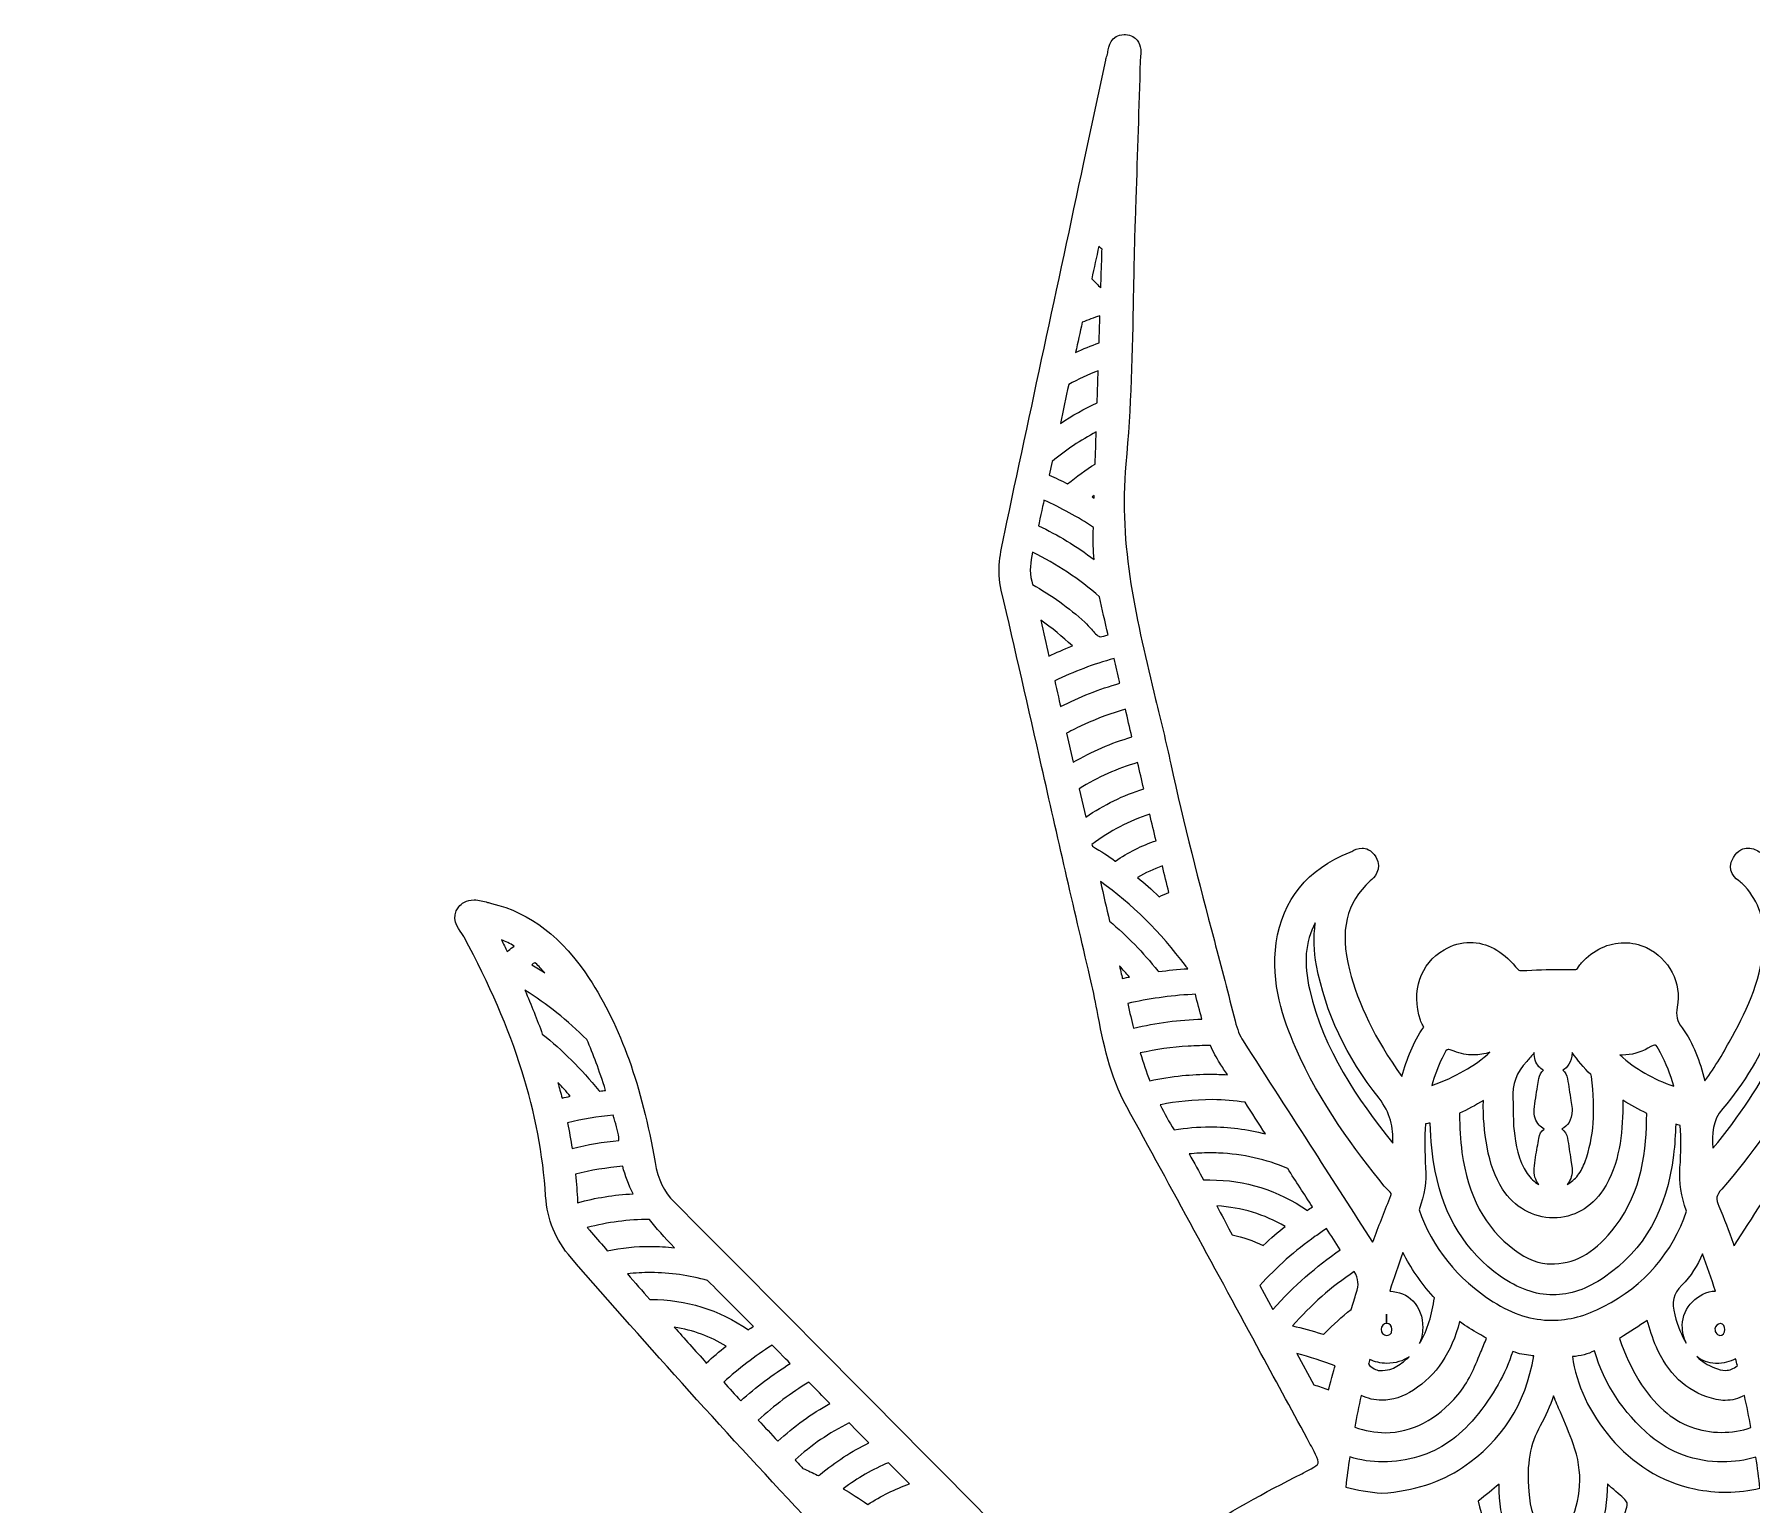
# Model space of a CAD drawing. Extents: x 25 to 1975, y -721 to -279.
# Drawn here: x 418.8 to 626.5, y -459.3 to -281.6 of the extents above; entities that cross this region are included whole.
import ezdxf

# ---------------------------------------------------------------- set-up
doc = ezdxf.new("R2010")
doc.units = 0
doc.header["$MEASUREMENT"] = 0
doc.layers.add('Layer 1', color=7, linetype='Continuous')

msp = doc.modelspace()

# ---------------------------------------------------------------- linework, layer by layer
at = {"layer": 'Layer 1', "lineweight": 0}
for points, knots in [([(784.45, -500.85), (784.35, -500.81), (784.25, -500.77), (784.16, -500.72), (780.03, -498.5), (775.69, -497.15), (771.26, -496.71), (769.89, -496.58), (768.52, -496.51), (767.18, -496.51), (758.11, -496.51), (749.53, -499.58), (741.68, -505.63), (737.71, -508.69), (733.38, -510.54), (727.63, -511.63), (725.48, -512.03), (723.31, -512.52), (721.22, -512.99), (719.74, -513.32), (718.2, -513.67), (716.69, -513.98), (714.65, -514.4), (712.62, -514.83), (710.58, -515.26), (701.7, -517.14), (692.51, -519.07), (683.36, -520.24), (683.2, -520.26), (683.04, -520.27), (682.89, -520.27), (682.22, -520.27), (681.71, -520.06), (681.11, -519.53), (662.24, -503.02), (646.66, -489.42), (632.07, -476.72), (631.93, -476.6), (631.81, -476.48), (631.71, -476.38), (631.83, -476.47), (631.94, -476.55), (632.05, -476.64), (638.94, -482.15), (646.77, -487.49), (655.97, -492.96), (657.14, -493.65), (658.11, -493.97), (659.03, -493.97), (660.28, -493.97), (661.44, -493.39), (662.68, -492.13), (665.32, -489.45), (668.03, -486.74), (670.64, -484.11), (676.14, -478.6), (681.82, -472.9), (687.28, -467.15), (700.23, -453.54), (711.71, -440.88), (722.37, -428.47), (723.34, -427.35), (724.43, -426.08), (724.49, -424.11), (724.86, -413.43), (728.05, -402.81), (734.52, -390.68), (734.58, -390.56), (734.69, -390.4), (734.81, -390.23), (735.23, -389.65), (736.21, -388.28), (735.07, -386.98), (734.76, -386.63), (734.21, -386.23), (733.3, -386.23), (732.75, -386.23), (732.21, -386.37), (731.74, -386.5), (731.6, -386.54), (731.47, -386.58), (731.34, -386.61), (725.95, -387.9), (721.79, -391.37), (718.25, -397.53), (715.01, -403.18), (712.81, -409.77), (711.32, -418.28), (711.3, -418.44), (711.27, -418.59), (711.24, -418.75), (711.04, -419.98), (710.88, -420.95), (710.09, -421.72), (695.63, -435.75), (680.95, -450.03), (666.76, -463.84), (666.76, -463.84), (657.68, -472.67), (657.68, -472.67), (652.1, -466.48), (644.16, -460.97), (632.8, -455.4), (632.08, -455.04), (631.26, -454.64), (631, -454.41), (631.08, -454.09), (631.5, -453.32), (631.88, -452.63), (631.88, -452.63), (634.09, -448.56), (634.09, -448.56), (640.9, -436.01), (647.94, -423.03), (654.89, -410.29), (655.59, -409), (656.11, -407.62), (656.46, -406.06), (661.56, -383.59), (665.73, -365.3), (669.59, -348.49), (669.94, -346.97), (669.95, -345.57), (669.63, -344.08), (667.56, -334.5), (665.47, -324.74), (663.46, -315.31), (663.46, -315.31), (660.54, -301.63), (660.54, -301.63), (659.33, -295.98), (658.08, -290.13), (656.81, -284.39), (656.79, -284.28), (656.77, -284.16), (656.76, -284.03), (656.67, -283.37), (656.42, -281.62), (654.7, -281.62), (654.6, -281.62), (654.5, -281.63), (654.39, -281.64), (653.91, -281.7), (652.44, -281.9), (652.71, -284.52), (652.72, -284.66), (652.74, -284.79), (652.74, -284.91), (652.77, -286.2), (652.84, -287.51), (652.9, -288.77), (652.96, -289.78), (653.01, -290.83), (653.04, -291.86), (653.04, -291.86), (653.29, -299.28), (653.29, -299.28), (653.64, -310.03), (654.01, -321.14), (654.32, -332.07), (654.36, -333.42), (654.46, -334.79), (654.56, -336.11), (654.8, -339.35), (655.03, -342.41), (654.43, -345.44), (651.64, -359.57), (648.1, -374.81), (643.6, -392.02), (643.32, -393.09), (643.08, -394.2), (642.85, -395.27), (642.19, -398.31), (641.57, -401.19), (639.98, -403.71), (635.37, -411), (630.61, -418.36), (626, -425.47), (626, -425.47), (624.39, -427.95), (624.39, -427.95), (624.37, -427.98), (624.35, -428.01), (624.34, -428.04), (624.3, -427.93), (624.26, -427.83), (624.22, -427.72), (623.7, -426.25), (623.15, -424.72), (622.49, -423.25), (622.1, -422.37), (622.17, -421.96), (622.87, -421.17), (626.48, -417.05), (629.67, -412.45), (632.33, -407.49), (634.85, -402.81), (636.15, -398.78), (636.43, -394.83), (636.9, -388.3), (633.67, -382.99), (627.8, -380.65), (627.74, -380.63), (627.61, -380.55), (627.52, -380.49), (627.15, -380.27), (626.65, -379.96), (626.02, -379.96), (625.52, -379.96), (624.8, -380.16), (624.26, -381.09), (623.29, -382.72), (624.62, -383.71), (625.06, -384.04), (625.15, -384.11), (625.26, -384.19), (625.31, -384.23), (627.14, -386.07), (628, -388.3), (627.94, -391.05), (627.83, -395.45), (625.96, -399.41), (624.15, -402.7), (623.1, -404.62), (622.09, -406.39), (620.81, -408.08), (620.19, -405.68), (619.44, -403.6), (618.06, -401.7), (617.42, -400.84), (617.28, -400.2), (617.47, -399.2), (618.05, -396.26), (616.51, -393.3), (613.74, -392), (612.88, -391.6), (611.98, -391.4), (611.06, -391.4), (609.15, -391.4), (607.32, -392.27), (605.91, -393.84), (605.76, -394.01), (605.64, -394.18), (605.53, -394.32), (605.3, -394.65), (605.28, -394.66), (605.14, -394.66), (605.13, -394.66), (605.12, -394.66), (605.12, -394.66), (604.56, -394.64), (604, -394.63), (603.39, -394.63), (601.83, -394.63), (600.25, -394.7), (598.73, -394.77), (598.73, -394.77), (598.54, -394.77), (598.54, -394.77), (598.36, -394.77), (598.3, -394.77), (597.92, -394.32), (596.33, -392.39), (594.43, -391.37), (592.43, -391.37), (591.36, -391.37), (590.29, -391.67), (589.27, -392.25), (586.42, -393.88), (585.28, -397.3), (586.42, -400.76), (586.5, -401), (586.6, -401.2), (586.69, -401.37), (586.73, -401.45), (586.78, -401.54), (586.81, -401.61), (585.51, -403.42), (584.81, -405.44), (584.16, -407.57), (580.89, -402.93), (578.91, -398.89), (577.84, -394.68), (576.64, -389.95), (577.43, -386.54), (580.35, -383.94), (580.74, -383.59), (581.91, -382.55), (581.03, -381.03), (580.5, -380.12), (579.76, -379.98), (579.37, -379.98), (578.85, -379.98), (578.43, -380.2), (578.12, -380.36), (578.05, -380.4), (577.98, -380.44), (577.91, -380.47), (572.74, -382.52), (569.73, -386.2), (568.98, -391.4), (568.28, -396.29), (569.86, -400.74), (571.32, -404.08), (574.25, -410.8), (578.59, -416.55), (582.04, -420.81), (582.2, -421), (582.36, -421.16), (582.51, -421.31), (582.95, -421.74), (582.94, -421.74), (582.85, -421.96), (582.14, -423.66), (581.5, -425.36), (580.81, -427.16), (580.75, -427.3), (580.7, -427.45), (580.64, -427.59), (578.28, -423.92), (575.91, -420.25), (573.55, -416.58), (570.69, -412.14), (567.83, -407.7), (564.97, -403.26), (564.56, -402.63), (564.28, -401.91), (564.01, -400.85), (563.19, -397.62), (562.33, -394.34), (561.5, -391.17), (559.67, -384.2), (557.78, -376.98), (556.23, -369.83), (555.67, -367.2), (555.02, -364.55), (554.4, -361.99), (552.17, -352.83), (549.87, -343.36), (550.8, -333.56), (551.44, -326.78), (551.57, -319.86), (551.7, -313.17), (551.76, -310.23), (551.81, -307.19), (551.91, -304.22), (551.91, -304.22), (552, -301.51), (552, -301.51), (552.19, -296.05), (552.38, -290.41), (552.53, -284.85), (552.53, -284.74), (552.54, -284.61), (552.56, -284.49), (552.62, -283.89), (552.72, -282.99), (552.15, -282.31), (551.92, -282.03), (551.49, -281.69), (550.74, -281.64), (550.69, -281.64), (550.63, -281.63), (550.58, -281.63), (548.97, -281.63), (548.72, -283.16), (548.63, -283.74), (548.6, -283.89), (548.57, -284.12), (548.53, -284.18), (548.42, -284.41), (548.39, -284.61), (548.38, -284.74), (548.38, -284.74), (545.73, -297.1), (545.73, -297.1), (542.52, -312.05), (539.31, -327.01), (536.11, -341.97), (536.11, -341.97), (536.07, -342.15), (536.07, -342.15), (535.63, -344.23), (535.17, -346.37), (535.74, -348.81), (537.4, -355.9), (539.03, -363.12), (540.61, -370.1), (542.5, -378.43), (544.45, -387.04), (546.46, -395.5), (546.78, -396.85), (547.05, -398.24), (547.31, -399.6), (548.07, -403.49), (548.86, -407.51), (550.9, -411.23), (556.35, -421.15), (561.84, -431.27), (567.14, -441.05), (569.13, -444.71), (571.11, -448.37), (573.1, -452.03), (573.39, -452.57), (574.17, -454), (574.07, -454.32), (573.97, -454.63), (572.58, -455.33), (572.06, -455.59), (563.21, -460.05), (554.02, -465.33), (546.86, -473.69), (546.83, -473.72), (546.8, -473.75), (546.78, -473.78), (546.73, -473.73), (546.67, -473.67), (546.59, -473.58), (544.49, -471.42), (542.34, -469.25), (540.26, -467.14), (540.26, -467.14), (530.8, -457.6), (530.8, -457.6), (519.47, -446.17), (507.75, -434.34), (496.19, -422.74), (494.93, -421.48), (494.23, -420.04), (493.87, -417.95), (492.27, -408.67), (489.73, -401.6), (485.9, -395.71), (482.68, -390.76), (478.82, -387.8), (474.09, -386.65), (473.94, -386.62), (473.79, -386.57), (473.63, -386.53), (473.14, -386.39), (472.58, -386.23), (472, -386.23), (471.03, -386.23), (470.45, -386.69), (470.13, -387.07), (469.1, -388.34), (470.04, -389.65), (470.49, -390.28), (470.61, -390.46), (470.73, -390.62), (470.8, -390.75), (476.88, -402.07), (480, -412), (480.64, -422), (480.83, -424.94), (481.79, -427.26), (483.75, -429.52), (502.51, -451.12), (522.46, -472.33), (543.06, -492.55), (544.11, -493.58), (545.1, -494.07), (546.19, -494.07), (546.98, -494.07), (547.78, -493.81), (548.72, -493.27), (557.46, -488.21), (565.65, -482.67), (573.07, -476.79), (572.89, -476.97), (572.67, -477.19), (572.37, -477.44), (569.77, -479.7), (567.17, -481.96), (564.58, -484.22), (551.95, -495.2), (538.89, -506.55), (526.18, -517.87), (524.43, -519.42), (522.83, -520.09), (520.84, -520.09), (520.24, -520.09), (519.6, -520.03), (518.88, -519.91), (505.33, -517.65), (491.69, -514.65), (478.49, -511.76), (475.92, -511.19), (473.35, -510.63), (470.79, -510.07), (469.47, -509.79), (468.35, -509.21), (467.16, -508.21), (460.73, -502.8), (453.73, -499.2), (446.35, -497.5), (443.43, -496.82), (440.52, -496.48), (437.71, -496.48), (432, -496.48), (426.45, -497.89), (421.24, -500.66), (421.16, -500.7), (421.04, -500.75), (420.91, -500.8), (420.39, -501.01), (418.82, -501.64), (419.25, -503.37), (419.51, -504.38), (420.28, -504.9), (421.53, -504.9), (421.53, -504.9), (421.95, -504.89), (421.95, -504.89), (422.02, -504.89), (422.09, -504.9), (422.16, -504.9), (422.69, -504.96), (423.23, -505.01), (423.76, -505.06), (424.85, -505.16), (425.97, -505.27), (427.04, -505.44), (441.29, -507.61), (451.75, -512.35), (459.98, -520.35), (460.96, -521.29), (462.11, -521.68), (463.12, -521.93), (484.94, -527.42), (506.29, -532.81), (527.57, -538.26), (528.25, -538.43), (528.85, -538.52), (529.42, -538.52), (530.93, -538.52), (532.18, -537.94), (533.47, -536.63), (544.68, -525.32), (556.14, -513.9), (566.85, -503.24), (569.6, -500.52), (572.37, -497.85), (575.3, -495.03), (576.24, -494.12), (577.2, -493.2), (578.17, -492.26), (578.26, -492.39), (578.34, -492.52), (578.42, -492.64), (578.55, -492.82), (578.73, -493.1), (578.78, -493.24), (578.74, -493.29), (578.63, -493.42), (578.34, -493.62), (570.18, -499.26), (563.6, -507.13), (557.63, -518.38), (551.1, -530.7), (546.42, -544.82), (542.89, -562.81), (542.66, -563.99), (542.41, -565.18), (542.17, -566.37), (540.99, -572.05), (539.78, -577.93), (539.89, -583.9), (540.22, -601.34), (540.75, -619.08), (541.26, -636.22), (541.26, -636.22), (541.37, -640.02), (541.37, -640.02), (541.38, -640.45), (541.4, -640.88), (541.41, -641.31), (541.51, -645.31), (541.62, -649.46), (543.15, -653.57), (546.56, -662.71), (549.87, -672.08), (553.07, -681.14), (554.55, -685.34), (556.04, -689.53), (557.53, -693.72), (560.41, -701.77), (563.01, -708.96), (565.49, -715.69), (565.54, -715.81), (565.58, -716.01), (565.63, -716.2), (565.81, -716.98), (566.18, -718.6), (567.84, -718.6), (568, -718.6), (568.17, -718.58), (568.35, -718.54), (570.26, -718.14), (569.87, -716.1), (569.75, -715.43), (569.71, -715.24), (569.68, -715.05), (569.67, -714.92), (568.41, -699.02), (566.58, -685.85), (563.92, -673.46), (562.11, -665.01), (560.06, -655.44), (554.58, -647.25), (554.44, -647.04), (554.43, -646.73), (554.43, -646.24), (554.43, -646.14), (554.43, -646.04), (554.43, -645.94), (554.43, -645.94), (554.37, -642.27), (554.37, -642.27), (554.32, -639.11), (554.27, -635.95), (554.23, -632.78), (554.19, -628.87), (554.16, -624.96), (554.13, -621.05), (554.06, -611.46), (553.98, -601.54), (553.67, -591.77), (553.63, -590.6), (553.54, -589.41), (553.45, -588.26), (553.22, -585.27), (553, -582.46), (553.63, -579.7), (556.58, -566.83), (560.4, -555.54), (565.29, -545.19), (565.94, -543.81), (566.65, -542.33), (567.45, -540.87), (566.87, -547.06), (567.08, -552.7), (568.08, -558.05), (571.05, -573.98), (579.78, -586.86), (594.77, -597.44), (595.94, -598.26), (596.91, -598.98), (597.69, -599.56), (599.9, -601.22), (601.02, -602.05), (602.42, -602.05), (603.83, -602.05), (604.99, -601.18), (607.3, -599.46), (608.1, -598.87), (609.01, -598.19), (610.14, -597.39), (624.89, -586.92), (633.56, -574.27), (636.65, -558.71), (637.82, -552.83), (638.03, -546.75), (637.28, -539.88), (642.93, -550.31), (647.39, -562.46), (651.26, -577.97), (651.31, -578.17), (651.36, -578.37), (651.41, -578.58), (651.74, -579.84), (652.05, -581.04), (652, -582.27), (651.95, -583.35), (651.91, -584.43), (651.87, -585.51), (651.65, -590.63), (651.43, -595.94), (651.37, -601.16), (651.29, -607.3), (651.25, -613.54), (651.21, -619.58), (651.15, -626.98), (651.1, -634.63), (650.98, -642.16), (650.98, -642.65), (651, -643.14), (651.01, -643.62), (651.07, -645.16), (651.13, -646.61), (650.32, -647.81), (648.06, -651.17), (646.34, -655.02), (644.74, -660.32), (639.32, -678.3), (637.29, -696.62), (635.69, -713.84), (635.61, -714.69), (635.52, -715.67), (635.51, -716.66), (635.51, -717.29), (635.69, -717.81), (636.05, -718.18), (636.36, -718.49), (636.78, -718.66), (637.24, -718.66), (637.3, -718.66), (637.36, -718.66), (637.43, -718.65), (638.07, -718.58), (638.75, -718.11), (639.07, -717.52), (639.41, -716.85), (639.66, -716.15), (639.88, -715.52), (643.05, -706.41), (645.9, -698.38), (648.61, -691), (650.87, -684.8), (653.12, -678.49), (655.3, -672.38), (657.73, -665.54), (660.25, -658.47), (662.8, -651.55), (663.35, -650.04), (663.64, -648.58), (663.68, -647.08), (663.9, -638.73), (664.14, -630.37), (664.38, -622.02), (664.59, -614.82), (664.79, -607.61), (664.99, -600.41), (665.04, -598.54), (665.15, -596.62), (665.25, -594.77), (665.5, -590.21), (665.76, -585.5), (665.25, -580.9), (663.22, -562.65), (659.46, -546.64), (653.76, -531.95), (648.56, -518.54), (641.24, -503.46), (626.41, -493.28), (626.26, -493.17), (626.18, -493.09), (626.14, -493.04), (626.21, -492.9), (626.41, -492.63), (626.54, -492.47), (626.66, -492.32), (626.77, -492.18), (626.88, -492.02), (626.95, -492.11), (627.02, -492.19), (627.1, -492.26), (632.27, -497.26), (637.76, -502.58), (643.09, -507.88), (652.27, -517.01), (661.57, -526.33), (670.57, -535.35), (670.57, -535.35), (671.91, -536.69), (671.91, -536.69), (672.89, -537.68), (674.03, -538.59), (675.71, -538.59), (676.16, -538.59), (676.61, -538.53), (677.11, -538.4), (698.74, -532.88), (720.27, -527.48), (741.09, -522.27), (743.19, -521.74), (744.84, -520.83), (746.3, -519.41), (748.81, -516.94), (751.81, -514.77), (755.48, -512.78), (763.83, -508.24), (772.9, -505.66), (783.21, -504.89), (783.25, -504.89), (783.3, -504.89), (783.35, -504.89), (783.41, -504.89), (783.48, -504.89), (783.55, -504.89), (783.64, -504.89), (783.73, -504.9), (783.82, -504.9), (785.55, -504.9), (785.97, -503.8), (786.07, -503.14), (786.3, -501.62), (784.96, -501.06), (784.45, -500.85)], [0, 0, 0, 0, 1, 1, 1, 2, 2, 2, 3, 3, 3, 4, 4, 4, 5, 5, 5, 6, 6, 6, 7, 7, 7, 8, 8, 8, 9, 9, 9, 10, 10, 10, 11, 11, 11, 12, 12, 12, 13, 13, 13, 14, 14, 14, 15, 15, 15, 16, 16, 16, 17, 17, 17, 18, 18, 18, 19, 19, 19, 20, 20, 20, 21, 21, 21, 22, 22, 22, 23, 23, 23, 24, 24, 24, 25, 25, 25, 26, 26, 26, 27, 27, 27, 28, 28, 28, 29, 29, 29, 30, 30, 30, 31, 31, 31, 32, 32, 32, 33, 33, 33, 34, 34, 34, 35, 35, 35, 36, 36, 36, 37, 37, 37, 38, 38, 38, 39, 39, 39, 40, 40, 40, 41, 41, 41, 42, 42, 42, 43, 43, 43, 44, 44, 44, 45, 45, 45, 46, 46, 46, 47, 47, 47, 48, 48, 48, 49, 49, 49, 50, 50, 50, 51, 51, 51, 52, 52, 52, 53, 53, 53, 54, 54, 54, 55, 55, 55, 56, 56, 56, 57, 57, 57, 58, 58, 58, 59, 59, 59, 60, 60, 60, 61, 61, 61, 62, 62, 62, 63, 63, 63, 64, 64, 64, 65, 65, 65, 66, 66, 66, 67, 67, 67, 68, 68, 68, 69, 69, 69, 70, 70, 70, 71, 71, 71, 72, 72, 72, 73, 73, 73, 74, 74, 74, 75, 75, 75, 76, 76, 76, 77, 77, 77, 78, 78, 78, 79, 79, 79, 80, 80, 80, 81, 81, 81, 82, 82, 82, 83, 83, 83, 84, 84, 84, 85, 85, 85, 86, 86, 86, 87, 87, 87, 88, 88, 88, 89, 89, 89, 90, 90, 90, 91, 91, 91, 92, 92, 92, 93, 93, 93, 94, 94, 94, 95, 95, 95, 96, 96, 96, 97, 97, 97, 98, 98, 98, 99, 99, 99, 100, 100, 100, 101, 101, 101, 102, 102, 102, 103, 103, 103, 104, 104, 104, 105, 105, 105, 106, 106, 106, 107, 107, 107, 108, 108, 108, 109, 109, 109, 110, 110, 110, 111, 111, 111, 112, 112, 112, 113, 113, 113, 114, 114, 114, 115, 115, 115, 116, 116, 116, 117, 117, 117, 118, 118, 118, 119, 119, 119, 120, 120, 120, 121, 121, 121, 122, 122, 122, 123, 123, 123, 124, 124, 124, 125, 125, 125, 126, 126, 126, 127, 127, 127, 128, 128, 128, 129, 129, 129, 130, 130, 130, 131, 131, 131, 132, 132, 132, 133, 133, 133, 134, 134, 134, 135, 135, 135, 136, 136, 136, 137, 137, 137, 138, 138, 138, 139, 139, 139, 140, 140, 140, 141, 141, 141, 142, 142, 142, 143, 143, 143, 144, 144, 144, 145, 145, 145, 146, 146, 146, 147, 147, 147, 148, 148, 148, 149, 149, 149, 150, 150, 150, 151, 151, 151, 152, 152, 152, 153, 153, 153, 154, 154, 154, 155, 155, 155, 156, 156, 156, 157, 157, 157, 158, 158, 158, 159, 159, 159, 160, 160, 160, 161, 161, 161, 162, 162, 162, 163, 163, 163, 164, 164, 164, 165, 165, 165, 166, 166, 166, 167, 167, 167, 168, 168, 168, 169, 169, 169, 170, 170, 170, 171, 171, 171, 172, 172, 172, 173, 173, 173, 174, 174, 174, 175, 175, 175, 176, 176, 176, 177, 177, 177, 178, 178, 178, 179, 179, 179, 180, 180, 180, 181, 181, 181, 182, 182, 182, 183, 183, 183, 184, 184, 184, 185, 185, 185, 186, 186, 186, 187, 187, 187, 188, 188, 188, 189, 189, 189, 190, 190, 190, 191, 191, 191, 192, 192, 192, 193, 193, 193, 194, 194, 194, 195, 195, 195, 196, 196, 196, 197, 197, 197, 198, 198, 198, 199, 199, 199, 200, 200, 200, 201, 201, 201, 202, 202, 202, 203, 203, 203, 204, 204, 204, 205, 205, 205, 206, 206, 206, 207, 207, 207, 208, 208, 208, 209, 209, 209, 210, 210, 210, 211, 211, 211, 212, 212, 212, 213, 213, 213, 214, 214, 214, 215, 215, 215, 216, 216, 216, 217, 217, 217, 218, 218, 218, 219, 219, 219, 220, 220, 220, 221, 221, 221, 222, 222, 222, 223, 223, 223, 224, 224, 224, 225, 225, 225, 226, 226, 226, 227, 227, 227, 228, 228, 228, 229, 229, 229, 230, 230, 230, 231, 231, 231, 232, 232, 232, 233, 233, 233, 234, 234, 234, 235, 235, 235, 236, 236, 236, 237, 237, 237, 238, 238, 238, 239, 239, 239, 240, 240, 240, 241, 241, 241, 242, 242, 242, 243, 243, 243, 244, 244, 244, 245, 245, 245, 246, 246, 246, 247, 247, 247, 248, 248, 248, 249, 249, 249, 250, 250, 250, 251, 251, 251, 252, 252, 252, 253, 253, 253, 254, 254, 254, 255, 255, 255, 256, 256, 256, 257, 257, 257, 258, 258, 258, 259, 259, 259, 260, 260, 260, 261, 261, 261, 262, 262, 262, 263, 263, 263, 264, 264, 264, 265, 265, 265, 266, 266, 266, 266]), ([(547.53, -307.23), (547.66, -307.34), (547.79, -307.46), (547.92, -307.57), (547.91, -307.89), (547.9, -308.21), (547.89, -308.52), (547.85, -309.77), (547.81, -311.02), (547.77, -312.27), (547.42, -311.9), (547.05, -311.53), (546.67, -311.16), (546.95, -309.85), (547.24, -308.54), (547.53, -307.23)], [0, 0, 0, 0, 1, 1, 1, 2, 2, 2, 3, 3, 3, 4, 4, 4, 5, 5, 5, 5]), ([(545.52, -316.41), (546.22, -316.13), (546.94, -315.87), (547.66, -315.63), (547.63, -316.72), (547.59, -317.81), (547.56, -318.9), (546.6, -319.25), (545.65, -319.64), (544.72, -320.07), (544.99, -318.85), (545.25, -317.63), (545.52, -316.41)], [0, 0, 0, 0, 1, 1, 1, 2, 2, 2, 3, 3, 3, 4, 4, 4, 4]), ([(543.89, -323.94), (545.04, -323.32), (546.23, -322.77), (547.45, -322.28), (547.45, -322.28), (547.32, -326.15), (547.32, -326.15), (545.78, -326.86), (544.3, -327.69), (542.88, -328.64), (543.21, -327.07), (543.55, -325.5), (543.89, -323.94)], [0, 0, 0, 0, 1, 1, 1, 2, 2, 2, 3, 3, 3, 4, 4, 4, 4]), ([(541.89, -333.23), (543.56, -331.85), (545.34, -330.66), (547.21, -329.67), (547.17, -330.97), (547.13, -332.26), (547.09, -333.55), (545.95, -334.26), (544.84, -335.06), (543.76, -335.95), (543.03, -335.57), (542.29, -335.22), (541.54, -334.9), (541.54, -334.9), (541.89, -333.23), (541.89, -333.23)], [0, 0, 0, 0, 1, 1, 1, 2, 2, 2, 3, 3, 3, 4, 4, 4, 5, 5, 5, 5]), ([(540.9, -337.92), (542.96, -338.84), (544.96, -339.94), (546.87, -341.21), (546.87, -341.21), (546.85, -341.79), (546.85, -341.79), (546.83, -342.85), (546.86, -343.95), (546.96, -345.1), (544.82, -343.48), (542.57, -342.11), (540.24, -341.01), (540.41, -340.18), (540.9, -337.92), (540.9, -337.92)], [0, 0, 0, 0, 1, 1, 1, 2, 2, 2, 3, 3, 3, 4, 4, 4, 5, 5, 5, 5]), ([(546.98, -337.35), (546.97, -337.45), (546.97, -337.56), (546.97, -337.66), (546.89, -337.61), (546.82, -337.57), (546.74, -337.53), (546.82, -337.47), (546.9, -337.41), (546.98, -337.35)], [0, 0, 0, 0, 1, 1, 1, 2, 2, 2, 3, 3, 3, 3]), ([(539.41, -347.72), (539.12, -346.52), (539.26, -345.37), (539.51, -344.2), (542.43, -345.63), (545.15, -347.44), (547.62, -349.6), (547.92, -351.11), (548.27, -352.6), (548.66, -354.18), (548.3, -354.31), (547.95, -354.42), (547.71, -354.42), (547.67, -354.42), (547.64, -354.42), (547.61, -354.41), (547.37, -354.35), (546.94, -353.87), (546.64, -353.51), (546.39, -353.23), (546.13, -352.94), (545.84, -352.68), (543.91, -350.91), (541.78, -349.38), (539.5, -348.12), (539.5, -348.12), (539.41, -347.72), (539.41, -347.72)], [0, 0, 0, 0, 1, 1, 1, 2, 2, 2, 3, 3, 3, 4, 4, 4, 5, 5, 5, 6, 6, 6, 7, 7, 7, 8, 8, 8, 9, 9, 9, 9]), ([(540.5, -352.43), (541.86, -353.36), (543.14, -354.4), (544.33, -355.54), (543.27, -355.95), (542.35, -356.35), (541.5, -356.76), (541.17, -355.32), (540.84, -353.87), (540.5, -352.43)], [0, 0, 0, 0, 1, 1, 1, 2, 2, 2, 3, 3, 3, 3]), ([(542.2, -359.77), (544.49, -358.64), (546.9, -357.73), (549.38, -357.06), (549.61, -357.98), (549.83, -358.92), (550.03, -359.84), (550.04, -359.91), (550.06, -359.98), (550.07, -360.05), (547.59, -360.74), (545.19, -361.69), (542.9, -362.87), (542.9, -362.87), (542.43, -360.78), (542.2, -359.77)], [0, 0, 0, 0, 1, 1, 1, 2, 2, 2, 3, 3, 3, 4, 4, 4, 5, 5, 5, 5]), ([(543.64, -366.08), (544.33, -365.71), (545.04, -365.36), (545.76, -365.03), (547.41, -364.27), (549.05, -363.66), (550.76, -363.17), (551.01, -364.3), (551.26, -365.42), (551.52, -366.54), (549.05, -367.26), (546.68, -368.29), (544.44, -369.6), (544.44, -369.6), (543.64, -366.08), (543.64, -366.08)], [0, 0, 0, 0, 1, 1, 1, 2, 2, 2, 3, 3, 3, 4, 4, 4, 5, 5, 5, 5]), ([(545.95, -376.23), (545.95, -376.23), (545.17, -372.8), (545.17, -372.8), (547.4, -371.4), (549.76, -370.34), (552.22, -369.63), (552.47, -370.69), (552.71, -371.75), (552.96, -372.8), (550.5, -373.58), (548.15, -374.73), (545.95, -376.23)], [0, 0, 0, 0, 1, 1, 1, 2, 2, 2, 3, 3, 3, 4, 4, 4, 4]), ([(546.75, -379.75), (546.75, -379.75), (546.7, -379.52), (546.7, -379.52), (548.88, -377.89), (551.22, -376.66), (553.69, -375.86), (553.94, -376.93), (554.2, -378), (554.46, -379.07), (552.72, -379.66), (551.07, -380.49), (549.53, -381.54), (549.52, -381.54), (549.52, -381.54), (549.52, -381.55), (548.72, -380.95), (547.83, -380.37), (546.75, -379.75)], [0, 0, 0, 0, 1, 1, 1, 2, 2, 2, 3, 3, 3, 4, 4, 4, 5, 5, 5, 6, 6, 6, 6]), ([(547.72, -384.01), (551.54, -386.73), (554.99, -390.14), (558, -394.17), (558.1, -394.3), (558.19, -394.43), (558.29, -394.55), (557.08, -394.6), (555.9, -394.75), (554.74, -394.9), (554.74, -394.9), (554.66, -394.8), (554.66, -394.8), (552.89, -392.58), (550.93, -390.56), (548.82, -388.79), (548.45, -387.2), (548.09, -385.61), (547.72, -384.01)], [0, 0, 0, 0, 1, 1, 1, 2, 2, 2, 3, 3, 3, 4, 4, 4, 5, 5, 5, 6, 6, 6, 6]), ([(556.01, -385.33), (555.61, -385.49), (555.21, -385.66), (554.82, -385.84), (553.93, -384.97), (553.06, -384.2), (552.19, -383.53), (553.18, -382.95), (554.17, -382.49), (555.21, -382.13), (555.48, -383.2), (555.74, -384.27), (556.01, -385.33)], [0, 0, 0, 0, 1, 1, 1, 2, 2, 2, 3, 3, 3, 4, 4, 4, 4]), ([(573.03, -397.14), (572.27, -393.9), (572.47, -391.27), (573.7, -389.02), (573.48, -390.75), (573.53, -392.44), (573.85, -394.16), (574.91, -399.81), (577.45, -405.2), (581.41, -410.2), (582.82, -411.97), (583.13, -413.74), (583.08, -415.63), (578.77, -410.27), (574.72, -404.37), (573.03, -397.14)], [0, 0, 0, 0, 1, 1, 1, 2, 2, 2, 3, 3, 3, 4, 4, 4, 5, 5, 5, 5]), ([(622.98, -411.45), (625.52, -408.52), (627.68, -404.87), (629.58, -400.3), (631.45, -395.82), (632, -392.86), (631.43, -388.6), (632.42, -390.32), (632.81, -392.3), (632.64, -394.62), (632.42, -397.61), (631.5, -400.6), (629.65, -404.33), (627.57, -408.5), (624.99, -412.42), (621.79, -416.25), (621.67, -414.49), (621.69, -412.95), (622.98, -411.45)], [0, 0, 0, 0, 1, 1, 1, 2, 2, 2, 3, 3, 3, 4, 4, 4, 5, 5, 5, 6, 6, 6, 6]), ([(476.16, -392.34), (476.08, -392.41), (476.03, -392.45), (475.99, -392.47), (475.77, -392.01), (475.53, -391.55), (475.29, -391.05), (475.82, -391.26), (476.33, -391.51), (476.83, -391.81), (476.6, -391.98), (476.38, -392.16), (476.16, -392.34)], [0, 0, 0, 0, 1, 1, 1, 2, 2, 2, 3, 3, 3, 4, 4, 4, 4]), ([(479.34, -393.79), (479.37, -393.81), (479.39, -393.84), (479.42, -393.86), (479.81, -394.24), (480.19, -394.64), (480.56, -395.06), (480.04, -394.72), (479.51, -394.39), (478.96, -394.08), (479.08, -393.98), (479.21, -393.89), (479.34, -393.79)], [0, 0, 0, 0, 1, 1, 1, 2, 2, 2, 3, 3, 3, 4, 4, 4, 4]), ([(550.37, -395.73), (550.37, -395.73), (550.15, -394.72), (550.04, -394.21), (550.44, -394.65), (550.83, -395.09), (551.22, -395.55), (551.18, -395.55), (550.62, -395.68), (550.37, -395.73)], [0, 0, 0, 0, 1, 1, 1, 2, 2, 2, 3, 3, 3, 3]), ([(480.24, -402.44), (479.61, -400.71), (478.91, -398.94), (478.13, -397.14), (480.8, -398.8), (483.3, -400.8), (485.62, -403.11), (486.39, -404.86), (487.11, -406.8), (487.89, -409.25), (487.66, -409.28), (487.43, -409.31), (487.21, -409.34), (487.19, -409.35), (487.17, -409.35), (487.14, -409.35), (487.12, -409.33), (487.1, -409.31), (487.07, -409.27), (484.96, -406.68), (482.66, -404.39), (480.24, -402.44)], [0, 0, 0, 0, 1, 1, 1, 2, 2, 2, 3, 3, 3, 4, 4, 4, 5, 5, 5, 6, 6, 6, 7, 7, 7, 7]), ([(551.02, -398.75), (553.49, -398.18), (556.1, -397.81), (558.8, -397.65), (558.8, -397.65), (559.2, -397.63), (559.2, -397.63), (559.46, -398.63), (559.73, -399.63), (560, -400.63), (557.26, -400.71), (554.48, -401.08), (551.73, -401.74), (551.5, -400.83), (551.27, -399.85), (551.02, -398.75)], [0, 0, 0, 0, 1, 1, 1, 2, 2, 2, 3, 3, 3, 4, 4, 4, 5, 5, 5, 5]), ([(552.54, -404.72), (554.42, -404.31), (556.36, -404.03), (558.34, -403.91), (559.24, -403.86), (560.14, -403.83), (561.03, -403.83), (561.36, -404.59), (561.74, -405.3), (562.18, -405.98), (562.47, -406.44), (562.77, -406.9), (563.07, -407.36), (562.38, -407.32), (561.7, -407.3), (561.02, -407.3), (559.89, -407.3), (558.74, -407.35), (557.61, -407.47), (556.3, -407.6), (554.99, -407.81), (553.69, -408.09), (553.29, -407.04), (552.91, -405.92), (552.54, -404.72)], [0, 0, 0, 0, 1, 1, 1, 2, 2, 2, 3, 3, 3, 4, 4, 4, 5, 5, 5, 6, 6, 6, 7, 7, 7, 8, 8, 8, 8]), ([(589.04, -405.34), (589.48, -404.42), (589.6, -404.32), (589.76, -404.32), (589.88, -404.32), (590.11, -404.36), (590.51, -404.52), (591.26, -404.82), (592.04, -404.97), (592.82, -404.97), (593.53, -404.97), (594.2, -404.85), (594.83, -404.63), (592.97, -406.31), (590.64, -407.65), (587.8, -408.66), (588.12, -407.49), (588.53, -406.39), (589.04, -405.34)], [0, 0, 0, 0, 1, 1, 1, 2, 2, 2, 3, 3, 3, 4, 4, 4, 5, 5, 5, 6, 6, 6, 6]), ([(599.27, -405.74), (599.59, -405.41), (599.89, -405.05), (600.18, -404.68), (600.15, -405.34), (600.35, -405.94), (600.75, -406.39), (600.88, -406.53), (601.05, -406.68), (601.28, -406.81), (601, -407.06), (600.8, -407.4), (600.74, -407.82), (600.69, -408.13), (600.64, -408.45), (600.58, -408.77), (600.43, -409.68), (600.27, -410.62), (600.18, -411.57), (600.12, -412.3), (600.32, -412.97), (600.76, -413.45), (600.94, -413.65), (601.15, -413.8), (601.39, -413.92), (601.04, -414.18), (600.8, -414.56), (600.73, -415.05), (600.67, -415.4), (600.61, -415.75), (600.55, -416.11), (600.41, -416.94), (600.26, -417.8), (600.18, -418.68), (600.11, -419.44), (600.31, -420.12), (600.73, -420.62), (600.19, -420.32), (599.72, -419.87), (599.34, -419.31), (598.25, -417.67), (597.92, -415.77), (597.74, -414.13), (597.66, -413.37), (597.65, -412.59), (597.63, -411.77), (597.63, -411.29), (597.62, -410.8), (597.6, -410.32), (597.51, -408.47), (598.03, -407.06), (599.27, -405.74)], [0, 0, 0, 0, 1, 1, 1, 2, 2, 2, 3, 3, 3, 4, 4, 4, 5, 5, 5, 6, 6, 6, 7, 7, 7, 8, 8, 8, 9, 9, 9, 10, 10, 10, 11, 11, 11, 12, 12, 12, 13, 13, 13, 14, 14, 14, 15, 15, 15, 16, 16, 16, 17, 17, 17, 17]), ([(607.02, -407.35), (607.04, -407.37), (607.08, -407.41), (607.1, -407.58), (607.61, -411.77), (607.38, -414.93), (606.34, -417.83), (606.11, -418.49), (605.82, -419.04), (605.46, -419.51), (605.09, -419.98), (604.66, -420.35), (604.17, -420.62), (604.51, -420.23), (604.74, -419.67), (604.77, -418.91), (604.77, -418.84), (604.77, -418.76), (604.76, -418.69), (604.76, -418.69), (604.61, -417.67), (604.61, -417.67), (604.47, -416.77), (604.34, -415.9), (604.2, -415.03), (604.13, -414.55), (603.88, -414.17), (603.53, -413.91), (604.21, -413.58), (604.74, -412.88), (604.77, -411.64), (604.77, -411.57), (604.77, -411.51), (604.76, -411.44), (604.76, -411.44), (604.61, -410.47), (604.61, -410.47), (604.47, -409.59), (604.34, -408.72), (604.2, -407.85), (604.13, -407.42), (603.93, -407.05), (603.64, -406.8), (604.18, -406.49), (604.69, -405.88), (604.77, -404.68), (605.43, -405.62), (606.18, -406.51), (607.02, -407.35)], [0, 0, 0, 0, 1, 1, 1, 2, 2, 2, 3, 3, 3, 4, 4, 4, 5, 5, 5, 6, 6, 6, 7, 7, 7, 8, 8, 8, 9, 9, 9, 10, 10, 10, 11, 11, 11, 12, 12, 12, 13, 13, 13, 14, 14, 14, 15, 15, 15, 16, 16, 16, 16]), ([(610.84, -404.98), (610.84, -404.98), (610.84, -404.98), (610.84, -404.98), (611.93, -404.98), (613, -404.69), (613.93, -404.14), (614.49, -403.81), (614.74, -403.78), (614.83, -403.78), (614.83, -403.78), (614.83, -403.78), (614.83, -403.78), (614.91, -403.81), (615.08, -404), (615.46, -404.72), (616.13, -406), (616.65, -407.32), (617.04, -408.74), (614.59, -407.92), (612.41, -406.66), (610.53, -404.97), (610.63, -404.98), (610.74, -404.98), (610.84, -404.98)], [0, 0, 0, 0, 1, 1, 1, 2, 2, 2, 3, 3, 3, 4, 4, 4, 5, 5, 5, 6, 6, 6, 7, 7, 7, 8, 8, 8, 8]), ([(482.12, -408.29), (482.64, -408.83), (483.14, -409.39), (483.62, -409.96), (483.28, -410.03), (482.95, -410.11), (482.62, -410.19), (482.46, -409.56), (482.29, -408.93), (482.12, -408.29)], [0, 0, 0, 0, 1, 1, 1, 2, 2, 2, 3, 3, 3, 3]), ([(554.95, -410.99), (554.98, -410.99), (555, -410.98), (555.02, -410.98), (556.9, -410.6), (558.91, -410.41), (561.32, -410.37), (562.64, -410.41), (563.95, -410.51), (565.21, -410.69), (566.04, -411.97), (566.86, -413.24), (567.68, -414.52), (565.49, -413.95), (563.24, -413.66), (560.96, -413.66), (559.52, -413.66), (558.07, -413.78), (556.64, -414.01), (556.03, -413.05), (555.47, -412.05), (554.95, -410.99)], [0, 0, 0, 0, 1, 1, 1, 2, 2, 2, 3, 3, 3, 4, 4, 4, 5, 5, 5, 6, 6, 6, 7, 7, 7, 7]), ([(602.48, -424.66), (602.48, -424.66), (602.48, -424.66), (602.48, -424.66), (604.92, -424.66), (607.11, -423.43), (608.51, -421.29), (610.57, -418.12), (610.81, -414.47), (610.89, -411.29), (610.89, -411.01), (610.9, -410.74), (610.9, -410.45), (611.85, -411.04), (612.81, -411.56), (613.78, -412.03), (613.75, -416.4), (613.26, -421.42), (609.98, -425.7), (607.68, -428.69), (605.42, -430.09), (602.64, -430.22), (602.54, -430.22), (602.43, -430.23), (602.33, -430.23), (600.8, -430.23), (599.31, -429.67), (597.79, -428.53), (594.22, -425.85), (592.14, -422), (591.44, -416.74), (591.24, -415.22), (591.14, -413.68), (591.15, -412.14), (591.15, -412.11), (591.15, -412.06), (591.15, -412.01), (592.15, -411.58), (593.07, -411.06), (594.03, -410.46), (593.99, -412.44), (594.14, -414.27), (594.47, -416.09), (594.84, -418.1), (595.45, -419.76), (596.35, -421.18), (597.74, -423.36), (600.03, -424.66), (602.48, -424.66)], [0, 0, 0, 0, 1, 1, 1, 2, 2, 2, 3, 3, 3, 4, 4, 4, 5, 5, 5, 6, 6, 6, 7, 7, 7, 8, 8, 8, 9, 9, 9, 10, 10, 10, 11, 11, 11, 12, 12, 12, 13, 13, 13, 14, 14, 14, 15, 15, 15, 16, 16, 16, 16]), ([(483.29, -413.17), (485.1, -412.74), (486.95, -412.42), (488.8, -412.24), (488.84, -412.37), (488.88, -412.51), (488.92, -412.64), (489.21, -413.55), (489.47, -414.41), (489.51, -415.22), (489.51, -415.25), (489.51, -415.28), (489.51, -415.3), (487.6, -415.49), (485.7, -415.81), (483.84, -416.27), (483.68, -415.24), (483.5, -414.21), (483.29, -413.17)], [0, 0, 0, 0, 1, 1, 1, 2, 2, 2, 3, 3, 3, 4, 4, 4, 5, 5, 5, 6, 6, 6, 6]), ([(587.04, -418.6), (586.92, -416.66), (586.91, -414.92), (587.03, -413.31), (587.2, -413.27), (587.39, -413.24), (587.61, -413.2), (587.66, -415.29), (587.86, -417.2), (588.21, -419.03), (589.28, -424.49), (591.92, -428.75), (596.07, -431.69), (598.23, -433.22), (600.32, -433.97), (602.45, -433.97), (604.52, -433.97), (606.55, -433.27), (608.66, -431.83), (613.48, -428.53), (616.22, -423.7), (617.02, -417.07), (617.18, -415.82), (617.25, -414.55), (617.29, -413.33), (617.47, -413.39), (617.65, -413.45), (617.84, -413.5), (617.95, -415.09), (617.94, -416.76), (617.8, -418.59), (617.67, -420.41), (617.92, -422.08), (618.6, -423.83), (616.94, -428.85), (613.48, -432.85), (608.56, -435.39), (606.41, -436.5), (604.37, -437.04), (602.32, -437.04), (599.94, -437.04), (597.62, -436.3), (595.21, -434.79), (590.96, -432.12), (587.79, -428.18), (586.26, -423.67), (586.91, -421.84), (587.15, -420.27), (587.04, -418.6)], [0, 0, 0, 0, 1, 1, 1, 2, 2, 2, 3, 3, 3, 4, 4, 4, 5, 5, 5, 6, 6, 6, 7, 7, 7, 8, 8, 8, 9, 9, 9, 10, 10, 10, 11, 11, 11, 12, 12, 12, 13, 13, 13, 14, 14, 14, 15, 15, 15, 16, 16, 16, 16]), ([(560.18, -420.08), (559.66, -419.09), (559.07, -418.02), (558.44, -416.93), (559.27, -416.85), (560.1, -416.8), (560.93, -416.8), (561.29, -416.8), (561.64, -416.81), (562, -416.83), (564.95, -416.95), (567.76, -417.57), (570.37, -418.69), (571.36, -420.24), (572.36, -421.79), (573.36, -423.33), (573.15, -423.47), (572.95, -423.61), (572.75, -423.75), (569.18, -421.31), (565.22, -420.07), (560.97, -420.07), (560.71, -420.07), (560.44, -420.07), (560.18, -420.08)], [0, 0, 0, 0, 1, 1, 1, 2, 2, 2, 3, 3, 3, 4, 4, 4, 5, 5, 5, 6, 6, 6, 7, 7, 7, 8, 8, 8, 8]), ([(484.5, -422.64), (484.45, -421.58), (484.36, -420.49), (484.25, -419.37), (486.11, -418.91), (488.02, -418.59), (489.96, -418.42), (490.24, -419.56), (490.66, -420.67), (491.21, -421.75), (488.93, -421.87), (486.68, -422.23), (484.51, -422.83), (484.51, -422.77), (484.5, -422.7), (484.5, -422.64)], [0, 0, 0, 0, 1, 1, 1, 2, 2, 2, 3, 3, 3, 4, 4, 4, 5, 5, 5, 5]), ([(563.47, -426.36), (562.91, -425.33), (562.35, -424.26), (561.81, -423.22), (564.83, -423.4), (567.54, -424.22), (570.06, -425.71), (569.21, -426.35), (568.35, -427.09), (567.4, -428.01), (566.18, -427.4), (564.92, -426.97), (563.66, -426.72), (563.66, -426.72), (563.47, -426.36), (563.47, -426.36)], [0, 0, 0, 0, 1, 1, 1, 2, 2, 2, 3, 3, 3, 4, 4, 4, 5, 5, 5, 5]), ([(487.86, -428.37), (487.22, -427.63), (486.58, -426.89), (485.94, -426.15), (485.85, -426.04), (485.76, -425.94), (485.68, -425.83), (488.13, -425.19), (490.65, -424.85), (493.19, -424.84), (494.01, -425.91), (494.99, -427.01), (496.24, -428.27), (495.27, -428.16), (494.3, -428.1), (493.32, -428.1), (491.57, -428.1), (489.81, -428.28), (488.08, -428.63), (488.08, -428.63), (487.86, -428.37), (487.86, -428.37)], [0, 0, 0, 0, 1, 1, 1, 2, 2, 2, 3, 3, 3, 4, 4, 4, 5, 5, 5, 6, 6, 6, 7, 7, 7, 7]), ([(568.57, -435.72), (568.57, -435.72), (566.99, -432.83), (566.99, -432.83), (569.02, -430.6), (571.28, -428.61), (573.71, -426.89), (574.15, -426.57), (574.6, -426.27), (575.06, -425.96), (575.62, -426.82), (576.17, -427.67), (576.72, -428.52), (573.85, -430.49), (571.11, -432.9), (568.57, -435.72)], [0, 0, 0, 0, 1, 1, 1, 2, 2, 2, 3, 3, 3, 4, 4, 4, 5, 5, 5, 5]), ([(584.31, -428.84), (585.22, -430.7), (586.42, -432.44), (587.96, -434.16), (587.96, -434.16), (588.09, -434.3), (588.12, -434.34), (587.8, -436.26), (587.33, -438.19), (586.32, -439.84), (586.56, -439.29), (586.69, -438.65), (586.69, -437.95), (586.71, -436.63), (586.29, -435.5), (585.5, -434.69), (584.79, -433.97), (583.83, -433.57), (582.71, -433.51), (583.21, -431.97), (583.75, -430.4), (584.31, -428.84)], [0, 0, 0, 0, 1, 1, 1, 2, 2, 2, 3, 3, 3, 4, 4, 4, 5, 5, 5, 6, 6, 6, 7, 7, 7, 7]), ([(622.09, -433.5), (619.99, -433.57), (618.09, -435.51), (618.08, -437.64), (618.08, -438.42), (618.25, -439.16), (618.56, -439.81), (618, -438.88), (617.55, -437.76), (617.17, -436.38), (616.74, -434.84), (616.98, -433.84), (618.03, -432.81), (619.14, -431.73), (619.88, -430.41), (620.54, -429), (621.09, -430.53), (621.61, -432.03), (622.09, -433.5)], [0, 0, 0, 0, 1, 1, 1, 2, 2, 2, 3, 3, 3, 4, 4, 4, 5, 5, 5, 6, 6, 6, 6]), ([(493.23, -434.52), (492.33, -433.49), (491.42, -432.46), (490.52, -431.43), (491.46, -431.32), (492.4, -431.27), (493.35, -431.27), (495.7, -431.27), (498.01, -431.59), (500.23, -432.24), (502.07, -434.08), (503.92, -435.93), (505.76, -437.78), (505.55, -437.92), (505.35, -438.05), (505.16, -438.18), (501.58, -435.75), (497.61, -434.52), (493.37, -434.52), (493.32, -434.52), (493.28, -434.52), (493.23, -434.52)], [0, 0, 0, 0, 1, 1, 1, 2, 2, 2, 3, 3, 3, 4, 4, 4, 5, 5, 5, 6, 6, 6, 7, 7, 7, 7]), ([(578.42, -431.14), (578.94, -432.05), (579, -432.75), (578.66, -433.75), (578.46, -434.37), (578.26, -435.02), (578.03, -435.74), (576.93, -436.62), (575.87, -437.57), (574.89, -438.57), (574.76, -438.7), (574.7, -438.74), (574.7, -438.74), (574.68, -438.74), (574.62, -438.73), (574.51, -438.69), (573.34, -438.28), (572.14, -437.99), (570.95, -437.72), (573.16, -435.18), (575.66, -432.98), (578.42, -431.14)], [0, 0, 0, 0, 1, 1, 1, 2, 2, 2, 3, 3, 3, 4, 4, 4, 5, 5, 5, 6, 6, 6, 7, 7, 7, 7]), ([(496.2, -437.87), (498.47, -438.23), (500.62, -439.01), (502.47, -440.16), (501.64, -440.81), (500.84, -441.49), (500.07, -442.2), (498.7, -440.67), (497.42, -439.24), (496.2, -437.87)], [0, 0, 0, 0, 1, 1, 1, 2, 2, 2, 3, 3, 3, 3]), ([(581.77, -446.7), (583.04, -446.7), (584.35, -446.28), (585.57, -445.49), (588.36, -443.66), (590.2, -440.94), (591.16, -437.19), (591.91, -437.78), (592.71, -438.23), (593.49, -438.67), (593.8, -438.85), (594.11, -439.03), (594.41, -439.21), (594.16, -439.78), (593.93, -440.36), (593.7, -440.92), (592.93, -442.8), (592.2, -444.57), (590.94, -446.05), (588.35, -449.08), (585.4, -450.62), (582.17, -450.62), (580.96, -450.62), (579.72, -450.4), (578.47, -449.96), (578.7, -448.7), (578.96, -447.42), (579.25, -446.11), (580.02, -446.5), (580.87, -446.7), (581.77, -446.7)], [0, 0, 0, 0, 1, 1, 1, 2, 2, 2, 3, 3, 3, 4, 4, 4, 5, 5, 5, 6, 6, 6, 7, 7, 7, 8, 8, 8, 9, 9, 9, 10, 10, 10, 10]), ([(582.31, -437.43), (582.31, -437.43), (582.31, -436.29), (582.31, -436.29), (582.31, -436.29), (582.33, -437.43), (582.33, -437.43), (582.75, -437.44), (582.98, -437.68), (582.97, -438.12), (582.97, -438.85), (582.55, -438.87), (582.33, -438.87), (582.32, -438.87), (582.31, -438.87), (582.31, -438.87), (581.95, -438.86), (581.66, -438.53), (581.67, -438.13), (581.68, -437.74), (581.96, -437.43), (582.31, -437.43)], [0, 0, 0, 0, 1, 1, 1, 2, 2, 2, 3, 3, 3, 4, 4, 4, 5, 5, 5, 6, 6, 6, 7, 7, 7, 7]), ([(626.38, -450.01), (625.23, -450.39), (624.02, -450.58), (622.82, -450.58), (620.22, -450.59), (617.81, -449.68), (615.87, -447.96), (613.57, -445.93), (611.86, -443.15), (610.49, -439.23), (611.78, -438.42), (612.87, -437.72), (613.84, -437.05), (613.88, -437.17), (613.91, -437.29), (613.95, -437.41), (614.28, -438.49), (614.62, -439.61), (615.13, -440.68), (616.69, -443.93), (619.06, -445.92), (622.17, -446.6), (622.54, -446.68), (622.91, -446.72), (623.28, -446.72), (623.28, -446.72), (623.28, -446.72), (623.28, -446.72), (624.09, -446.72), (624.87, -446.51), (625.6, -446.12), (625.88, -447.4), (626.14, -448.7), (626.38, -450.01)], [0, 0, 0, 0, 1, 1, 1, 2, 2, 2, 3, 3, 3, 4, 4, 4, 5, 5, 5, 6, 6, 6, 7, 7, 7, 8, 8, 8, 9, 9, 9, 10, 10, 10, 11, 11, 11, 11]), ([(622.68, -437.44), (622.68, -437.44), (622.7, -437.44), (622.7, -437.44), (623.07, -437.45), (623.23, -437.82), (623.22, -438.17), (623.22, -438.56), (622.98, -438.87), (622.63, -438.87), (622.63, -438.87), (622.63, -438.87), (622.63, -438.87), (622.49, -438.87), (622.35, -438.79), (622.24, -438.66), (622.09, -438.49), (622.02, -438.28), (622.03, -438.07), (622.06, -437.76), (622.38, -437.44), (622.68, -437.44)], [0, 0, 0, 0, 1, 1, 1, 2, 2, 2, 3, 3, 3, 4, 4, 4, 5, 5, 5, 6, 6, 6, 7, 7, 7, 7]), ([(502.17, -444.51), (503.97, -442.87), (505.93, -441.37), (508.02, -440.05), (508.55, -440.58), (510.22, -442.27), (510.22, -442.27), (508.09, -443.58), (506.08, -445.09), (504.23, -446.78), (503.54, -446.02), (502.85, -445.27), (502.17, -444.51)], [0, 0, 0, 0, 1, 1, 1, 2, 2, 2, 3, 3, 3, 4, 4, 4, 4]), ([(573.53, -444.83), (573.53, -444.83), (571.48, -441.06), (571.48, -441.06), (573.04, -441.47), (574.59, -441.96), (576.1, -442.54), (575.97, -442.99), (575.45, -444.93), (575.32, -445.44), (574.73, -445.22), (574.13, -445.02), (573.53, -444.83)], [0, 0, 0, 0, 1, 1, 1, 2, 2, 2, 3, 3, 3, 4, 4, 4, 4]), ([(591.52, -454.81), (588.79, -456.65), (585.69, -457.64), (581.75, -457.94), (580.22, -457.82), (578.75, -457.57), (577.39, -457.19), (577.53, -456), (577.69, -454.79), (577.87, -453.56), (579.16, -453.96), (580.5, -454.15), (581.88, -454.15), (583.32, -454.15), (584.78, -453.93), (586.21, -453.5), (588.83, -452.71), (591.07, -451.16), (593.04, -448.78), (595.22, -446.13), (596.71, -443.52), (597.58, -440.8), (598.32, -441.12), (599.07, -441.21), (599.75, -441.29), (599.88, -441.31), (600.01, -441.32), (600.13, -441.34), (599.12, -447.2), (596.3, -451.61), (591.52, -454.81)], [0, 0, 0, 0, 1, 1, 1, 2, 2, 2, 3, 3, 3, 4, 4, 4, 5, 5, 5, 6, 6, 6, 7, 7, 7, 8, 8, 8, 9, 9, 9, 10, 10, 10, 10]), ([(580.29, -441.76), (580.89, -442.07), (581.58, -442.23), (582.34, -442.24), (583.41, -442.24), (584.33, -441.96), (585.04, -441.45), (584.62, -441.86), (584.13, -442.25), (583.57, -442.59), (583.04, -442.91), (582.51, -443.12), (581.47, -443.12), (581.04, -443.07), (580.6, -442.82), (580.14, -442.36), (580.19, -442.16), (580.24, -441.96), (580.29, -441.76)], [0, 0, 0, 0, 1, 1, 1, 2, 2, 2, 3, 3, 3, 4, 4, 4, 5, 5, 5, 6, 6, 6, 6]), ([(623.45, -457.82), (622.2, -457.82), (620.89, -457.68), (619.55, -457.42), (611.41, -455.79), (605.68, -448.04), (604.8, -441.43), (605.75, -441.37), (606.69, -441.12), (607.46, -440.72), (608.65, -444.75), (610.87, -448.13), (614.24, -451.03), (616.58, -453.05), (619.67, -454.16), (622.96, -454.16), (624.33, -454.16), (625.7, -453.96), (626.99, -453.58), (627.17, -454.83), (627.33, -456.08), (627.47, -457.33), (626.19, -457.65), (624.84, -457.82), (623.45, -457.82)], [0, 0, 0, 0, 1, 1, 1, 2, 2, 2, 3, 3, 3, 4, 4, 4, 5, 5, 5, 6, 6, 6, 7, 7, 7, 8, 8, 8, 8]), ([(624.53, -441.71), (624.6, -441.98), (624.67, -442.25), (624.74, -442.52), (624.27, -442.92), (623.81, -443.09), (623.3, -443.09), (622.91, -443.09), (622.47, -442.99), (621.98, -442.79), (621.16, -442.46), (620.46, -442.01), (619.84, -441.43), (620.48, -441.93), (621.25, -442.23), (622.08, -442.25), (622.08, -442.25), (622.2, -442.25), (622.2, -442.25), (623.05, -442.25), (623.84, -442.06), (624.53, -441.71)], [0, 0, 0, 0, 1, 1, 1, 2, 2, 2, 3, 3, 3, 4, 4, 4, 5, 5, 5, 6, 6, 6, 7, 7, 7, 7]), ([(506.35, -449.1), (508.29, -447.34), (510.34, -445.8), (512.46, -444.52), (513.31, -445.38), (514.16, -446.23), (515.01, -447.09), (512.8, -448.33), (510.68, -449.85), (508.7, -451.65), (507.92, -450.8), (507.14, -449.95), (506.35, -449.1)], [0, 0, 0, 0, 1, 1, 1, 2, 2, 2, 3, 3, 3, 4, 4, 4, 4]), ([(604.32, -461.86), (603.72, -462.99), (603.14, -462.99), (602.95, -462.99), (602.57, -462.99), (602.11, -462.81), (601.61, -462.47), (600.11, -461.44), (599.69, -459.84), (599.51, -457.75), (599.24, -454.4), (599.67, -451.95), (600.91, -449.81), (601.58, -448.64), (602.07, -447.4), (602.51, -446.18), (602.78, -446.84), (603.06, -447.49), (603.34, -448.13), (603.9, -449.44), (604.42, -450.68), (604.89, -451.96), (606.12, -455.36), (605.93, -458.78), (604.32, -461.86)], [0, 0, 0, 0, 1, 1, 1, 2, 2, 2, 3, 3, 3, 4, 4, 4, 5, 5, 5, 6, 6, 6, 7, 7, 7, 8, 8, 8, 8]), ([(513.64, -455.81), (513.61, -455.8), (513.56, -455.78), (513.48, -455.74), (512.94, -455.47), (512.37, -455.21), (511.75, -454.94), (511.75, -454.94), (510.98, -454.1), (510.8, -453.92), (512.74, -452.14), (514.93, -450.64), (517.33, -449.43), (517.33, -449.43), (519.35, -451.47), (519.74, -451.86), (517.66, -452.85), (515.67, -454.13), (513.82, -455.68), (513.73, -455.76), (513.67, -455.79), (513.64, -455.81)], [0, 0, 0, 0, 1, 1, 1, 2, 2, 2, 3, 3, 3, 4, 4, 4, 5, 5, 5, 6, 6, 6, 7, 7, 7, 7]), ([(522.11, -454.25), (522.11, -454.25), (524.65, -456.82), (524.65, -456.82), (522.89, -457.42), (521.2, -458.25), (519.59, -459.31), (518.57, -458.57), (517.59, -457.93), (516.63, -457.4), (518.35, -456.1), (520.19, -455.04), (522.11, -454.25)], [0, 0, 0, 0, 1, 1, 1, 2, 2, 2, 3, 3, 3, 4, 4, 4, 4]), ([(610.93, -461.05), (610.84, -461.34), (610.75, -461.63), (610.65, -461.91), (610.11, -463.61), (609.59, -465.21), (608.76, -466.68), (607.55, -468.83), (606.17, -470.09), (604.4, -470.65), (603.74, -470.86), (603.07, -470.97), (602.41, -470.97), (600.42, -470.97), (598.59, -470.02), (597.27, -468.3), (595.28, -465.71), (594.28, -462.66), (593.41, -458.88), (594.33, -458.16), (595.16, -457.49), (595.92, -456.85), (595.93, -457.14), (595.93, -457.43), (595.94, -457.72), (596.01, -459.84), (596.39, -461.53), (597.13, -463.04), (598.24, -465.31), (600.09, -466.51), (602.48, -466.51), (602.55, -466.51), (602.61, -466.51), (602.68, -466.51), (605.06, -466.44), (606.87, -465.16), (607.92, -462.8), (608.8, -460.85), (608.99, -458.84), (609.02, -456.79), (609.35, -457.11), (609.69, -457.43), (610.06, -457.74), (610.75, -458.32), (611.33, -458.81), (611.4, -459.09), (611.48, -459.39), (611.2, -460.23), (610.93, -461.05)], [0, 0, 0, 0, 1, 1, 1, 2, 2, 2, 3, 3, 3, 4, 4, 4, 5, 5, 5, 6, 6, 6, 7, 7, 7, 8, 8, 8, 9, 9, 9, 10, 10, 10, 11, 11, 11, 12, 12, 12, 13, 13, 13, 14, 14, 14, 15, 15, 15, 16, 16, 16, 16])]:
    msp.add_open_spline(points, degree=3, knots=knots, dxfattribs=at)

doc.saveas('drawing.dxf')
